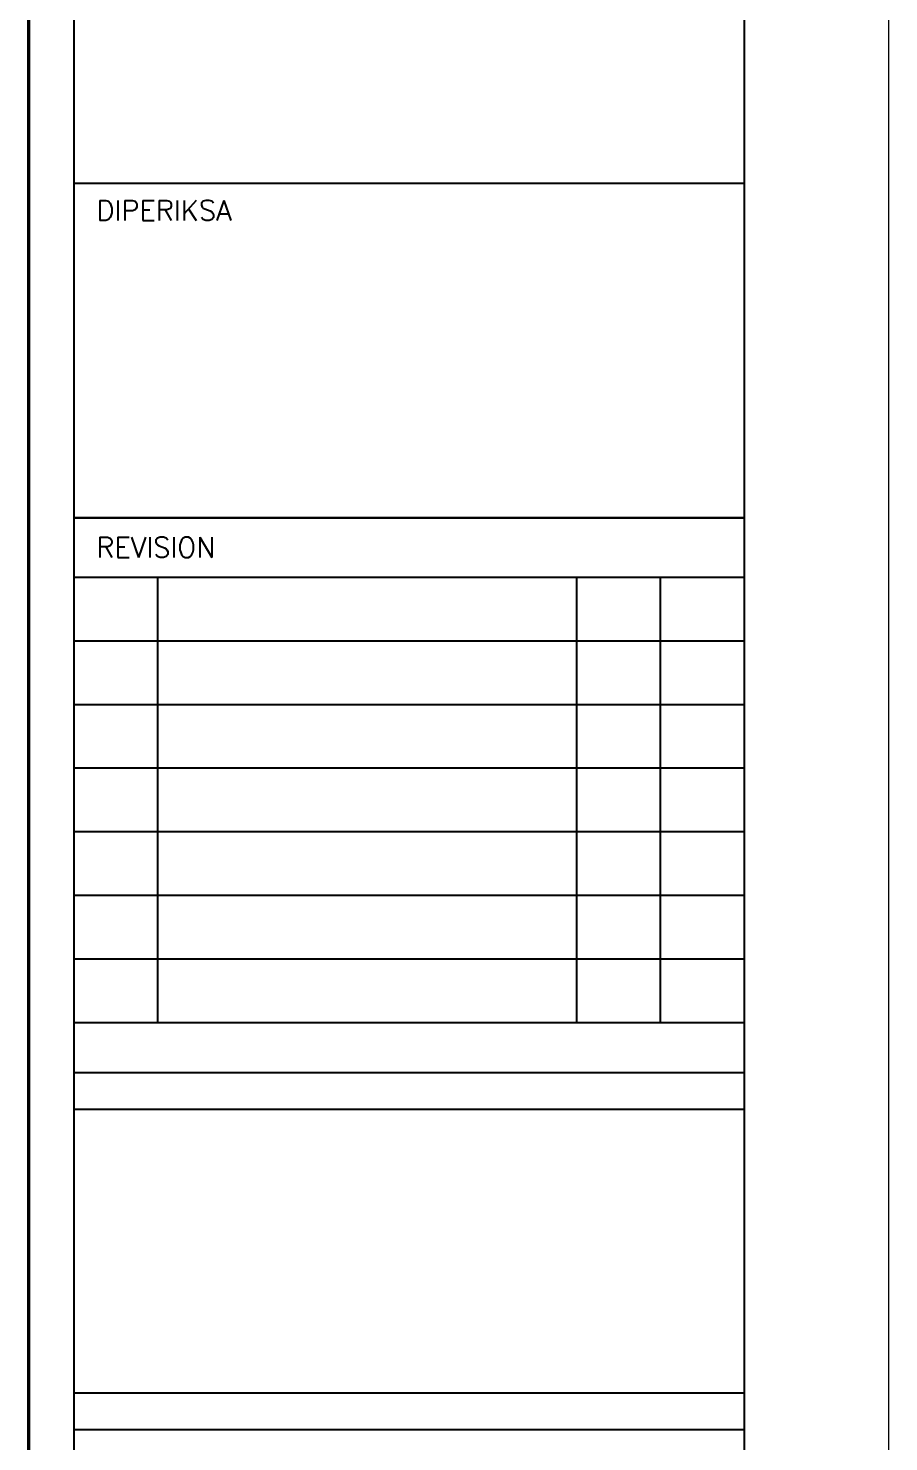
# Model space of a CAD drawing. Header units: millimetres. Extents: x -667 to -468, y -723 to -475.
# Drawn here: x -633.72 to -629, y -520.05 to -512.29 of the extents above; entities that cross this region are included whole.
import ezdxf

# ---------------------------------------------------------------- set-up
doc = ezdxf.new("R2010")
doc.units = ezdxf.units.MM
doc.layers.get('0').update_dxf_attribs({"lineweight": 9})
doc.layers.get('Defpoints').update_dxf_attribs({"lineweight": 0})
doc.layers.add('KOP', color=1, linetype='Continuous')
doc.styles.add('ROMS', font='romans.shx', dxfattribs={"width": 0.9, "height": 16})

# ---------------------------------------------------------------- blocks, each defined once
blk = doc.blocks.new('EW2433')
at = {"layer": 'Defpoints'}
blk.add_line((502.9615, -209.9267), (502.9615, -195.7493), dxfattribs=at)
at = {"layer": 'KOP', "color": 11, "ltscale": 0.1}
for p, q in [((500.4441, -209.5931), (500.4441, -195.9522)), ((500.4465, -195.9497), (500.4465, -209.5956))]:
    blk.add_line(p, q, dxfattribs=at)
at = {"layer": 'KOP', "linetype": 'Continuous'}
for p, q in [((500.5786, -209.5956), (500.5786, -195.9497)), ((502.5381, -195.9497), (502.5381, -209.5956)), ((500.5786, -205.3114), (500.5786, -204.4811)), ((500.5786, -204.4811), (502.5381, -204.4811)), ((502.5381, -204.4811), (502.5381, -205.3114)), ((502.5381, -205.3114), (500.5786, -205.3114))]:
    blk.add_line(p, q, dxfattribs=at)
at = {"layer": 'KOP', "color": 1, "ltscale": 0.1}
for p, q in [((502.5381, -201.7719), (500.5786, -201.7719)), ((502.5381, -202.7509), (500.5786, -202.7509)), ((502.5381, -205.4194), (500.5786, -205.4194))]:
    blk.add_line(p, q, dxfattribs=at)
at = {"layer": 'KOP', "color": 1, "linetype": 'Continuous', "ltscale": 0.01}
blk.add_line((500.5786, -202.7509), (502.5381, -202.7509), dxfattribs=at)
at = {"layer": 'KOP', "color": 4, "ltscale": 0.1}
for p, q in [((502.5381, -202.925), (500.5786, -202.925)), ((500.8235, -204.2281), (500.8235, -202.925)), ((502.0483, -202.925), (502.0483, -204.2281)), ((502.2932, -202.925), (502.2932, -204.2281)), ((502.5381, -203.1111), (500.5786, -203.1111)), ((502.5381, -203.2973), (500.5786, -203.2973)), ((502.5381, -203.4834), (500.5786, -203.4834)), ((502.5381, -203.6696), (500.5786, -203.6696)), ((502.5381, -203.8558), (500.5786, -203.8558)), ((502.5381, -204.0419), (500.5786, -204.0419)), ((502.5381, -204.2281), (500.5786, -204.2281))]:
    blk.add_line(p, q, dxfattribs=at)
at = {"layer": 'KOP', "linetype": 'Continuous', "ltscale": 0.01}
blk.add_line((500.5786, -204.3731), (502.5381, -204.3731), dxfattribs=at)
at = {"layer": 'KOP', "color": 1, "linetype": 'Continuous', "style": 'ROMS', "width": 1}
for s, p in [('DIPERIKSA', (500.6432, -201.8805)), ('REVISION', (500.6432, -202.8662))]:
    blk.add_text(s, height=0.05879, dxfattribs=at).set_placement(p)

msp = doc.modelspace()

# ---------------------------------------------------------------- block references
at = {"xscale": 1.875, "yscale": 1.875, "zscale": 1.875}
msp.add_blockref('EW2433', (-1572.0485, -134.822), dxfattribs=at)

doc.saveas('drawing.dxf')
